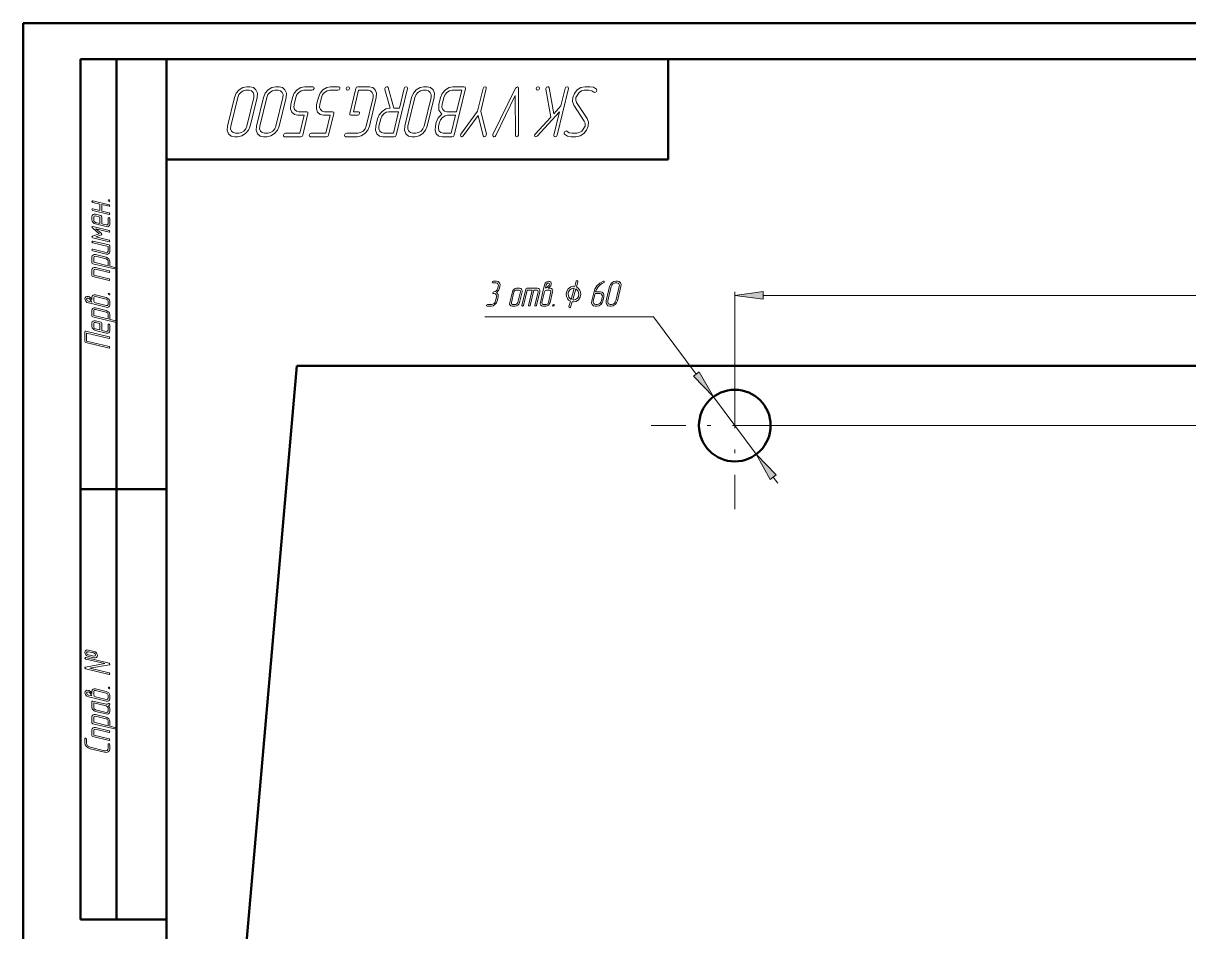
# Model space of a CAD drawing. Extents: x 0 to 420, y 0 to 297.
# Drawn here: x 0 to 162.6, y 170.3 to 297 of the extents above; entities that cross this region are included whole.
import ezdxf

# ---------------------------------------------------------------- set-up
doc = ezdxf.new("R2010")
doc.units = 0
doc.linetypes.add('DASHDOT', pattern=[18.5, 12, -3, 0.5, -3])

msp = doc.modelspace()

# ---------------------------------------------------------------- linework, layer by layer
at = {"color": 7, "lineweight": 50}
for p, q in [((0, 297), (0, 0)), ((420, 297), (0, 297)), ((20, 297), (0, 297)), ((8, 292), (8, 172)), ((8, 292), (20, 292)), ((13, 292), (13, 172)), ((415, 292), (20, 292)), ((20, 292), (20, 5)), ((90, 292), (90, 278)), ((90, 278), (20, 278)), ((30.95, 166.69), (38.17, 249.22)), ((38.17, 249.22), (317.06, 249.22)), ((8, 232), (20, 232)), ((8, 172), (20, 172))]:
    msp.add_line(p, q, dxfattribs=at)
at = {"color": 7, "lineweight": 13}
for p, q in [((99.28, 252.54), (99.28, 259.54)), ((103.25, 259.04), (251.98, 259.04)), ((87.95, 256.04), (64.38, 256.04)), ((87.95, 256.04), (93.91, 248.07)), ((96.29, 244.89), (102.28, 236.88)), ((110.94, 240.89), (338.19, 240.89)), ((104.65, 233.71), (105.27, 232.88))]:
    msp.add_line(p, q, dxfattribs=at)
at = {"color": 7, "linetype": 'DASHDOT', "lineweight": 13}
for p, q in [((99.28, 252.54), (99.28, 229.24)), ((110.94, 240.89), (87.63, 240.89))]:
    msp.add_line(p, q, dxfattribs=at)
at = {"color": 7, "lineweight": 13}
for points in [[(29.47, 286.67), (28.5, 282.67), (28.46, 282.09), (28.64, 281.6), (29.01, 281.27), (29.5, 281.16), (29.95, 281.16), (30.5, 281.29), (31.02, 281.61), (31.42, 282.1), (31.65, 282.67), (32.62, 286.67), (32.66, 287.24), (32.47, 287.72), (32.12, 288.06), (31.63, 288.16), (31.18, 288.16), (30.64, 288.06), (30.11, 287.72), (29.71, 287.24)], [(33.51, 286.67), (32.54, 282.67), (32.51, 282.09), (32.68, 281.6), (33.05, 281.27), (33.54, 281.16), (33.99, 281.16), (34.54, 281.29), (35.06, 281.61), (35.46, 282.1), (35.69, 282.67), (36.66, 286.67), (36.71, 287.24), (36.51, 287.72), (36.16, 288.06), (35.68, 288.16), (35.23, 288.16), (34.68, 288.06), (34.16, 287.72), (33.75, 287.24)], [(37.56, 286.67), (37.33, 285.67), (37.29, 285.09), (37.46, 284.61), (37.82, 284.28), (38.3, 284.17), (39.2, 284.17), (38.61, 281.66), (36.59, 281.66), (36.39, 281.58), (36.29, 281.42), (36.32, 281.24), (36.47, 281.16), (38.72, 281.16), (38.9, 281.23), (38.99, 281.42), (39.72, 284.42), (39.71, 284.61), (39.56, 284.67), (38.43, 284.67), (38.11, 284.74), (37.86, 284.96), (37.75, 285.29), (37.78, 285.67), (38.02, 286.67), (38.17, 287.06), (38.44, 287.37), (38.79, 287.6), (39.15, 287.66), (40.28, 287.66), (40.47, 287.74), (40.57, 287.92), (40.55, 288.09), (40.4, 288.16), (39.27, 288.16), (38.73, 288.06), (38.21, 287.72), (37.8, 287.24)], [(41.17, 286.67), (40.93, 285.67), (40.89, 285.09), (41.06, 284.61), (41.42, 284.28), (41.9, 284.17), (42.81, 284.17), (42.21, 281.66), (40.19, 281.66), (40, 281.58), (39.89, 281.42), (39.92, 281.24), (40.07, 281.16), (42.32, 281.16), (42.5, 281.23), (42.59, 281.42), (43.32, 284.42), (43.31, 284.61), (43.16, 284.67), (42.03, 284.67), (41.71, 284.74), (41.46, 284.96), (41.35, 285.29), (41.38, 285.67), (41.62, 286.67), (41.77, 287.06), (42.04, 287.37), (42.39, 287.6), (42.75, 287.66), (43.88, 287.66), (44.07, 287.74), (44.17, 287.92), (44.15, 288.09), (44, 288.16), (42.87, 288.16), (42.34, 288.06), (41.81, 287.72), (41.41, 287.24)], [(46.41, 287.92), (45.56, 284.42), (45.58, 284.23), (45.72, 284.17), (46.62, 284.17), (46.81, 284.25), (46.9, 284.42), (46.89, 284.6), (46.75, 284.67), (46.08, 284.67), (46.79, 287.66), (48.15, 287.66), (48.47, 287.6), (48.7, 287.37), (48.83, 287.06), (48.8, 286.67), (47.83, 282.67), (47.69, 282.29), (47.41, 281.96), (47.07, 281.75), (46.7, 281.66), (45.13, 281.66), (44.93, 281.58), (44.83, 281.42), (44.86, 281.24), (45.01, 281.16), (46.58, 281.16), (47.13, 281.29), (47.65, 281.61), (48.06, 282.1), (48.29, 282.67), (49.25, 286.67), (49.3, 287.24), (49.11, 287.72), (48.76, 288.06), (48.27, 288.16), (46.69, 288.16), (46.51, 288.1)], [(45.23, 287.66), (45.41, 287.74), (45.51, 287.92), (45.49, 288.09), (45.35, 288.16), (45.15, 288.08), (45.06, 287.92), (45.08, 287.73)], [(51.19, 285.16), (51.13, 285.16), (50.59, 285.05), (50.07, 284.72), (49.66, 284.24), (49.42, 283.67), (49.18, 282.67), (49.14, 282.09), (49.32, 281.6), (49.69, 281.27), (50.17, 281.16), (51.75, 281.16), (51.93, 281.23), (52.03, 281.42), (53.6, 287.92), (53.57, 288.1), (53.43, 288.16), (53.25, 288.1), (53.15, 287.92), (52.48, 285.16), (51.7, 285.16), (50.89, 288.04), (50.84, 288.14), (50.74, 288.16), (50.56, 288.09), (50.45, 287.92), (50.44, 287.78)], [(54.19, 286.67), (53.22, 282.67), (53.19, 282.09), (53.36, 281.6), (53.73, 281.27), (54.22, 281.16), (54.67, 281.16), (55.22, 281.29), (55.74, 281.61), (56.14, 282.1), (56.37, 282.67), (57.34, 286.67), (57.39, 287.24), (57.19, 287.72), (56.84, 288.06), (56.35, 288.16), (55.9, 288.16), (55.36, 288.06), (54.83, 287.72), (54.43, 287.24)], [(61.52, 288.16), (59.95, 288.16), (59.43, 288.05), (58.91, 287.71), (58.47, 287.23), (58.23, 286.67), (57.99, 285.67), (58, 284.88), (58.4, 284.33), (57.9, 283.81), (57.62, 283.17), (57.5, 282.67), (57.46, 282.08), (57.63, 281.6), (58, 281.27), (58.48, 281.16), (59.84, 281.16), (60.02, 281.23), (60.11, 281.42), (61.69, 287.92), (61.68, 288.1)], [(63.83, 284.73), (64.61, 287.92), (64.57, 288.1), (64.43, 288.16), (64.26, 288.1), (64.16, 287.92), (63.38, 284.73), (61.07, 281.54), (61.01, 281.41), (61.03, 281.23), (61.18, 281.16), (61.4, 281.3), (63.46, 284.13), (64.16, 281.3), (64.31, 281.16), (64.51, 281.23), (64.61, 281.41), (64.62, 281.54)], [(65.54, 281.49), (65.52, 281.42), (65.55, 281.24), (65.68, 281.17), (65.83, 281.22), (65.94, 281.36), (68.64, 286.91), (68.66, 281.36), (68.71, 281.22), (68.82, 281.17), (69.01, 281.24), (69.11, 281.42), (69.12, 281.49), (69.1, 287.94), (69.06, 288.11), (68.94, 288.16), (68.67, 287.94)], [(75.02, 285.49), (74.01, 284.38), (73.36, 288.02), (73.3, 288.13), (73.2, 288.16), (73.03, 288.09), (72.91, 287.93), (72.91, 287.88), (72.91, 287.8), (73.6, 283.93), (71.42, 281.56), (71.33, 281.42), (71.38, 281.23), (71.51, 281.16), (71.71, 281.26), (74.82, 284.66), (74.04, 281.42), (74.07, 281.23), (74.21, 281.16), (74.39, 281.23), (74.49, 281.42), (76.06, 287.92), (76.04, 288.1), (75.9, 288.16), (75.71, 288.1), (75.61, 287.92)], [(71.74, 287.66), (71.92, 287.74), (72.02, 287.92), (72, 288.09), (71.86, 288.16), (71.66, 288.08), (71.57, 287.92), (71.59, 287.73)], [(75.51, 281.52), (75.94, 281.25), (76.45, 281.16), (77.11, 281.16), (77.69, 281.29), (78.21, 281.63), (78.61, 282.11), (78.83, 282.67), (78.87, 283.23), (78.69, 283.72), (77.21, 285.95), (77.1, 286.29), (77.12, 286.66), (77.55, 287.36), (77.91, 287.59), (78.27, 287.66), (78.92, 287.66), (79.31, 287.6), (79.63, 287.39), (79.75, 287.35), (79.92, 287.44), (80.03, 287.61), (80.03, 287.72), (79.98, 287.8), (79.56, 288.08), (79.04, 288.16), (78.39, 288.16), (77.81, 288.05), (77.29, 287.7), (76.9, 287.23), (76.67, 286.67), (76.64, 286.11), (76.81, 285.6), (78.28, 283.37), (78.4, 283.05), (78.38, 282.67), (77.95, 281.96), (77.62, 281.75), (77.23, 281.66), (76.57, 281.66), (76.18, 281.74), (75.86, 281.94), (75.74, 281.98), (75.57, 281.9), (75.45, 281.73), (75.46, 281.6)], [(29.92, 286.67), (30.09, 287.07), (30.35, 287.37), (30.7, 287.6), (31.06, 287.66), (31.51, 287.66), (31.84, 287.6), (32.07, 287.37), (32.19, 287.06), (32.17, 286.67), (31.2, 282.67), (31.05, 282.29), (30.78, 281.96), (30.44, 281.75), (30.07, 281.66), (29.62, 281.66), (29.29, 281.75), (29.05, 281.96), (28.93, 282.29), (28.95, 282.67)], [(33.96, 286.67), (34.13, 287.07), (34.4, 287.37), (34.75, 287.6), (35.11, 287.66), (35.56, 287.66), (35.88, 287.6), (36.11, 287.37), (36.24, 287.06), (36.21, 286.67), (35.24, 282.67), (35.1, 282.29), (34.82, 281.96), (34.48, 281.75), (34.11, 281.66), (33.66, 281.66), (33.34, 281.75), (33.1, 281.96), (32.98, 282.29), (33, 282.67)], [(54.64, 286.67), (54.81, 287.07), (55.07, 287.37), (55.42, 287.6), (55.78, 287.66), (56.23, 287.66), (56.56, 287.6), (56.79, 287.37), (56.92, 287.06), (56.89, 286.67), (55.92, 282.67), (55.77, 282.29), (55.5, 281.96), (55.16, 281.75), (54.79, 281.66), (54.34, 281.66), (54.01, 281.75), (53.78, 281.96), (53.66, 282.29), (53.67, 282.67)], [(61.17, 287.66), (60.45, 284.67), (59.11, 284.67), (58.79, 284.74), (58.54, 284.96), (58.42, 285.29), (58.44, 285.67), (58.68, 286.67), (58.85, 287.07), (59.12, 287.37), (59.47, 287.6), (59.83, 287.66)], [(52.36, 284.66), (51.64, 281.66), (50.29, 281.66), (49.97, 281.75), (49.73, 281.96), (49.61, 282.29), (49.63, 282.67), (49.87, 283.67), (50.04, 284.06), (50.31, 284.38), (50.65, 284.59), (51.01, 284.66)], [(60.32, 284.17), (59.72, 281.66), (58.6, 281.66), (58.28, 281.75), (58.04, 281.96), (57.93, 282.29), (57.95, 282.67), (58.07, 283.17), (58.23, 283.56), (58.5, 283.87), (58.85, 284.1), (59.2, 284.17)], [(10.7, 271.78), (10.7, 270.88), (9.71, 271.12), (9.61, 271.11), (9.58, 271.04), (9.62, 270.95), (9.71, 270.9), (11.96, 270.35), (12.05, 270.37), (12.08, 270.43), (12.05, 270.53), (11.96, 270.58), (10.96, 270.82), (10.96, 271.72), (11.96, 271.48), (12.05, 271.49), (12.08, 271.56), (12.05, 271.65), (11.96, 271.7), (9.71, 272.24), (9.61, 272.23), (9.58, 272.16), (9.62, 272.08), (9.71, 272.02)], [(11.83, 272.3), (11.87, 272.2), (11.96, 272.15), (12.05, 272.16), (12.08, 272.24), (12.04, 272.33), (11.96, 272.38), (11.87, 272.37)], [(10.96, 269.02), (10.96, 270.03), (10.92, 270.12), (10.83, 270.17), (10.08, 270.36), (9.89, 270.37), (9.73, 270.31), (9.62, 270.19), (9.58, 270.02), (9.58, 269.57), (9.62, 269.38), (9.73, 269.22), (9.9, 269.08), (10.08, 269.01), (11.58, 268.64), (11.78, 268.63), (11.94, 268.69), (12.05, 268.8), (12.08, 268.97), (12.08, 269.76), (12.04, 269.85), (11.96, 269.9), (11.87, 269.89), (11.83, 269.82), (11.83, 269.03), (11.76, 268.89), (11.58, 268.87)], [(10.7, 269.08), (10.08, 269.23), (9.91, 269.34), (9.83, 269.51), (9.83, 269.96), (9.91, 270.11), (10.08, 270.13), (10.7, 269.98)], [(11.96, 268.1), (9.71, 268.65), (9.61, 268.63), (9.58, 268.57), (9.64, 268.46), (10.6, 267.64), (9.64, 267.3), (9.59, 267.26), (9.58, 267.22), (9.62, 267.13), (9.71, 267.07), (11.96, 266.53), (12.05, 266.54), (12.08, 266.61), (12.05, 266.7), (11.96, 266.75), (10.12, 267.2), (10.9, 267.48), (10.98, 267.56), (10.9, 267.67), (10.12, 268.33), (11.96, 267.88), (12.05, 267.89), (12.08, 267.96), (12.05, 268.05)], [(11.96, 266.08), (9.71, 266.62), (9.61, 266.61), (9.58, 266.54), (9.62, 266.46), (9.71, 266.4), (11.83, 265.88), (11.83, 265.21), (11.76, 265.07), (11.58, 265.05), (9.71, 265.5), (9.61, 265.48), (9.58, 265.41), (9.62, 265.33), (9.71, 265.27), (11.58, 264.82), (11.78, 264.81), (11.94, 264.87), (12.05, 264.98), (12.08, 265.15), (12.08, 265.94), (12.05, 266.03)], [(12.08, 263.13), (12.08, 263.8), (12.05, 263.98), (11.94, 264.16), (11.58, 264.37), (10.08, 264.73), (9.89, 264.74), (9.73, 264.68), (9.62, 264.56), (9.58, 264.41), (9.58, 263.61), (9.61, 263.52), (9.71, 263.47), (12.96, 262.69), (13.05, 262.7), (13.08, 262.77), (13.05, 262.85), (12.96, 262.91)], [(11.84, 263.19), (9.83, 263.67), (9.83, 264.35), (9.91, 264.48), (10.08, 264.51), (11.58, 264.14), (11.76, 264.03), (11.84, 263.86)], [(11.96, 262.48), (10.08, 262.93), (9.89, 262.94), (9.73, 262.88), (9.62, 262.76), (9.58, 262.6), (9.58, 261.81), (9.61, 261.72), (9.71, 261.67), (11.96, 261.13), (12.05, 261.14), (12.08, 261.21), (12.05, 261.3), (11.96, 261.35), (9.83, 261.87), (9.83, 262.54), (9.91, 262.68), (10.08, 262.71), (11.96, 262.25), (12.05, 262.26), (12.08, 262.33), (12.05, 262.43)], [(66.05, 259.46), (66.3, 259.72), (66.44, 260.04), (66.5, 260.29), (66.52, 260.58), (66.44, 260.82), (66.26, 260.99), (66.01, 261.04), (65.56, 261.04), (65.47, 261), (65.42, 260.91), (65.42, 260.83), (65.5, 260.79), (65.95, 260.79), (66.11, 260.75), (66.23, 260.64), (66.29, 260.48), (66.28, 260.29), (66.22, 260.04), (66.14, 259.84), (66, 259.69), (65.83, 259.57), (65.65, 259.54), (65.56, 259.5), (65.5, 259.41), (65.52, 259.33), (65.59, 259.29), (65.7, 259.29), (65.87, 259.25), (65.99, 259.14), (66.04, 258.98), (66.03, 258.79), (65.91, 258.29), (65.83, 258.09), (65.7, 257.94), (65.52, 257.82), (65.34, 257.79), (64.77, 257.79), (64.68, 257.75), (64.63, 257.66), (64.64, 257.58), (64.71, 257.54), (65.28, 257.54), (65.55, 257.59), (65.81, 257.76), (66.01, 258), (66.13, 258.29), (66.25, 258.79), (66.24, 259.18)], [(73.22, 260.04), (73.35, 260.13), (73.47, 260.23), (73.59, 260.39), (73.62, 260.45), (73.65, 260.54), (73.66, 260.75), (73.6, 260.91), (73.48, 261.01), (73.32, 261.04), (72.98, 260.91), (72.83, 260.75), (72.75, 260.54), (72.51, 259.54), (72.15, 258.04), (72.13, 257.85), (72.2, 257.69), (72.31, 257.58), (72.48, 257.54), (72.93, 257.54), (73.11, 257.58), (73.28, 257.69), (73.5, 258.04), (73.86, 259.54), (73.87, 259.73), (73.81, 259.9), (73.69, 260), (73.53, 260.04)], [(72.86, 260.04), (72.98, 260.54), (73.09, 260.72), (73.26, 260.79), (73.4, 260.72), (73.42, 260.54), (73.38, 260.45), (73.33, 260.39), (73.29, 260.36), (73.06, 260.17)], [(76.34, 258.23), (76.13, 257.49), (76.12, 257.44), (76.16, 257.35), (76.25, 257.31), (76.37, 257.41), (76.59, 258.15), (76.67, 258.13), (76.78, 258.13), (77.16, 258.21), (77.48, 258.45), (77.71, 258.81), (77.79, 259.22), (77.74, 259.52), (77.63, 259.82), (77.42, 260.07), (77.19, 260.22), (77.39, 260.96), (77.4, 261), (77.37, 261.1), (77.27, 261.13), (77.16, 261.03), (76.94, 260.31), (76.83, 260.32), (76.78, 260.32), (76.38, 260.23), (76.05, 259.98), (75.83, 259.62), (75.76, 259.22), (75.8, 258.91), (75.92, 258.63), (76.1, 258.4)], [(79.59, 259.4), (79.31, 258.29), (79.29, 258), (79.39, 257.76), (79.56, 257.59), (79.81, 257.54), (80.03, 257.54), (80.3, 257.59), (80.57, 257.76), (80.77, 258), (80.89, 258.29), (81.01, 258.79), (81.03, 259.08), (80.94, 259.32), (80.76, 259.49), (80.52, 259.54), (79.85, 259.54), (79.99, 259.89), (80.21, 260.22), (80.56, 260.57), (80.76, 260.7), (80.97, 260.8), (81.04, 260.85), (81.07, 260.91), (81.06, 261), (80.99, 261.04), (80.95, 261.03), (80.47, 260.76), (80.05, 260.36), (79.76, 259.9)], [(82.91, 258.29), (83.39, 260.29), (83.41, 260.58), (83.33, 260.82), (83.14, 260.99), (82.9, 261.04), (82.67, 261.04), (82.39, 260.98), (82.14, 260.82), (81.93, 260.57), (81.82, 260.29), (81.34, 258.29), (81.31, 258), (81.41, 257.76), (81.58, 257.59), (81.83, 257.54), (82.05, 257.54), (82.33, 257.59), (82.59, 257.76), (82.79, 258)], [(82.68, 258.29), (82.6, 258.09), (82.47, 257.94), (82.29, 257.82), (82.11, 257.79), (81.89, 257.79), (81.73, 257.82), (81.61, 257.94), (81.55, 258.09), (81.56, 258.29), (82.04, 260.29), (82.12, 260.48), (82.26, 260.64), (82.43, 260.75), (82.61, 260.79), (82.84, 260.79), (83, 260.75), (83.12, 260.64), (83.18, 260.48), (83.17, 260.29)], [(9.58, 258.47), (9.49, 258.6), (9.39, 258.72), (9.23, 258.84), (9.17, 258.87), (9.08, 258.9), (8.87, 258.91), (8.71, 258.85), (8.62, 258.73), (8.59, 258.57), (8.71, 258.23), (8.87, 258.08), (9.08, 258), (10.08, 257.76), (11.58, 257.4), (11.77, 257.38), (11.93, 257.45), (12.05, 257.56), (12.08, 257.73), (12.08, 258.18), (12.05, 258.36), (11.93, 258.53), (11.58, 258.75), (10.08, 259.11), (9.89, 259.12), (9.73, 259.06), (9.62, 258.94), (9.58, 258.78)], [(9.58, 258.11), (9.08, 258.23), (8.9, 258.34), (8.83, 258.51), (8.9, 258.65), (9.08, 258.67), (9.17, 258.63), (9.24, 258.58), (9.27, 258.54), (9.45, 258.31)], [(11.58, 258.52), (11.76, 258.41), (11.83, 258.24), (11.83, 257.79), (11.76, 257.65), (11.58, 257.62), (10.08, 257.99), (9.91, 258.09), (9.83, 258.27), (9.83, 258.72), (9.91, 258.86), (10.08, 258.88)], [(11.83, 259.25), (11.87, 259.16), (11.96, 259.11), (12.05, 259.11), (12.08, 259.19), (12.04, 259.29), (11.96, 259.33), (11.87, 259.32)], [(69.22, 258.04), (69.59, 259.54), (69.6, 259.73), (69.54, 259.9), (69.42, 260), (69.26, 260.04), (68.8, 260.04), (68.62, 260), (68.45, 259.89), (68.31, 259.73), (68.24, 259.54), (67.87, 258.04), (67.86, 257.84), (67.92, 257.69), (68.03, 257.57), (68.2, 257.54), (68.65, 257.54), (68.83, 257.57), (69.01, 257.69), (69.14, 257.84)], [(69, 258.04), (68.89, 257.86), (68.71, 257.79), (68.26, 257.79), (68.12, 257.86), (68.1, 258.04), (68.46, 259.54), (68.57, 259.72), (68.74, 259.79), (69.2, 259.79), (69.34, 259.72), (69.36, 259.54)], [(71, 259.79), (70.48, 257.66), (70.49, 257.57), (70.57, 257.54), (70.66, 257.57), (70.71, 257.66), (71.22, 259.79), (71.67, 259.79), (71.81, 259.72), (71.83, 259.54), (71.38, 257.66), (71.4, 257.57), (71.47, 257.54), (71.55, 257.57), (71.6, 257.66), (72.06, 259.54), (72.07, 259.73), (72.01, 259.9), (71.89, 260), (71.73, 260.04), (70.27, 260.04), (70.18, 260.01), (70.13, 259.92), (69.58, 257.66), (69.6, 257.57), (69.67, 257.54), (69.76, 257.57), (69.81, 257.66), (70.32, 259.79)], [(73.27, 258.04), (73.17, 257.86), (72.99, 257.79), (72.54, 257.79), (72.4, 257.86), (72.37, 258.04), (72.74, 259.54), (72.84, 259.72), (73.02, 259.79), (73.47, 259.79), (73.61, 259.72), (73.63, 259.54)], [(76.43, 258.49), (76.12, 258.8), (76.01, 259.22), (76.01, 259.29), (76.03, 259.39), (76.07, 259.54), (76.24, 259.81), (76.48, 259.98), (76.78, 260.04), (76.87, 260.04)], [(77.11, 259.97), (77.42, 259.65), (77.53, 259.22), (77.48, 258.9), (77.31, 258.64), (77.07, 258.46), (76.78, 258.4), (76.66, 258.41)], [(79.78, 259.29), (80.46, 259.29), (80.62, 259.25), (80.74, 259.14), (80.8, 258.98), (80.78, 258.79), (80.66, 258.29), (80.58, 258.09), (80.45, 257.94), (80.28, 257.82), (80.09, 257.79), (79.87, 257.79), (79.71, 257.82), (79.59, 257.94), (79.53, 258.09), (79.54, 258.29)], [(103.25, 259.57), (99.28, 259.04), (103.25, 258.52)], [(12.08, 255.7), (12.08, 256.38), (12.05, 256.56), (11.94, 256.73), (11.58, 256.95), (10.08, 257.31), (9.89, 257.32), (9.73, 257.26), (9.62, 257.14), (9.58, 256.98), (9.58, 256.19), (9.61, 256.1), (9.71, 256.05), (12.96, 255.26), (13.05, 255.28), (13.08, 255.35), (13.05, 255.43), (12.96, 255.49)], [(11.84, 255.76), (9.83, 256.25), (9.83, 256.92), (9.91, 257.06), (10.08, 257.08), (11.58, 256.72), (11.76, 256.61), (11.84, 256.44)], [(74, 257.79), (73.91, 257.75), (73.86, 257.66), (73.87, 257.58), (73.94, 257.54), (74.04, 257.58), (74.08, 257.66), (74.07, 257.76)], [(10.96, 254.17), (10.96, 255.18), (10.92, 255.27), (10.83, 255.32), (10.08, 255.51), (9.89, 255.52), (9.73, 255.46), (9.62, 255.34), (9.58, 255.18), (9.58, 254.73), (9.62, 254.54), (9.73, 254.37), (9.9, 254.23), (10.08, 254.16), (11.58, 253.8), (11.78, 253.78), (11.94, 253.84), (12.05, 253.96), (12.08, 254.12), (12.08, 254.91), (12.04, 255.01), (11.96, 255.05), (11.87, 255.04), (11.83, 254.97), (11.83, 254.18), (11.76, 254.04), (11.58, 254.02)], [(11.96, 253.26), (8.71, 254.04), (8.62, 254.04), (8.58, 253.96), (8.58, 252.61), (8.62, 252.52), (8.71, 252.47), (11.96, 251.68), (12.05, 251.7), (12.08, 251.76), (12.05, 251.86), (11.96, 251.91), (8.83, 252.66), (8.83, 253.79), (11.96, 253.03), (12.05, 253.05), (12.08, 253.12), (12.05, 253.21)], [(10.7, 254.23), (10.08, 254.39), (9.91, 254.49), (9.83, 254.67), (9.83, 255.12), (9.91, 255.26), (10.08, 255.28), (10.7, 255.13)], [(93.5, 247.76), (96.29, 244.89), (94.33, 248.38)], [(105.07, 234.02), (102.28, 236.88), (104.23, 233.39)], [(11.96, 207.77), (8.71, 208.55), (8.62, 208.53), (8.58, 208.47), (8.62, 208.38), (8.71, 208.33), (11.39, 207.68), (8.66, 207.2), (8.6, 207.17), (8.58, 207.12), (8.62, 207.03), (8.71, 206.98), (11.96, 206.19), (12.05, 206.2), (12.08, 206.27), (12.05, 206.37), (11.96, 206.42), (9.28, 207.07), (12.01, 207.54), (12.07, 207.57), (12.08, 207.62), (12.05, 207.71)], [(9.83, 209.4), (9.08, 209.58), (8.87, 209.59), (8.71, 209.53), (8.62, 209.41), (8.59, 209.25), (8.71, 208.92), (8.87, 208.77), (9.08, 208.68), (9.83, 208.5), (10.04, 208.48), (10.21, 208.55), (10.3, 208.67), (10.33, 208.83), (10.21, 209.17), (10.04, 209.31)], [(9.83, 209.18), (10.02, 209.06), (10.08, 208.89), (10.02, 208.75), (9.83, 208.73), (9.08, 208.91), (8.9, 209.02), (8.83, 209.19), (8.9, 209.34), (9.08, 209.35)], [(9.58, 203.53), (9.49, 203.66), (9.39, 203.79), (9.23, 203.91), (9.17, 203.93), (9.08, 203.96), (8.87, 203.98), (8.71, 203.91), (8.62, 203.79), (8.59, 203.63), (8.71, 203.29), (8.87, 203.15), (9.08, 203.06), (10.08, 202.82), (11.58, 202.46), (11.77, 202.45), (11.93, 202.51), (12.05, 202.63), (12.08, 202.79), (12.08, 203.24), (12.05, 203.42), (11.93, 203.6), (11.58, 203.81), (10.08, 204.17), (9.89, 204.18), (9.73, 204.12), (9.62, 204), (9.58, 203.84)], [(9.58, 203.17), (9.08, 203.29), (8.9, 203.4), (8.83, 203.57), (8.9, 203.72), (9.08, 203.74), (9.17, 203.69), (9.24, 203.64), (9.27, 203.61), (9.45, 203.37)], [(11.58, 203.58), (11.76, 203.48), (11.83, 203.3), (11.83, 202.85), (11.76, 202.71), (11.58, 202.69), (10.08, 203.05), (9.91, 203.16), (9.83, 203.34), (9.83, 203.78), (9.91, 203.93), (10.08, 203.95)], [(11.83, 204.31), (11.87, 204.22), (11.96, 204.17), (12.05, 204.18), (12.08, 204.25), (12.04, 204.35), (11.96, 204.39), (11.87, 204.39)], [(11.84, 202.1), (11.74, 202.01), (11.58, 202.01), (9.71, 202.46), (9.61, 202.46), (9.58, 202.38), (9.58, 201.59), (9.62, 201.4), (9.73, 201.24), (9.9, 201.1), (10.08, 201.02), (11.58, 200.66), (11.78, 200.65), (11.94, 200.71), (12.05, 200.82), (12.08, 200.99), (12.08, 201.44), (12.04, 201.63), (11.91, 201.82), (12.01, 201.88), (12.08, 201.97), (12.09, 202.01), (12.05, 202.1), (11.96, 202.15)], [(11.58, 201.78), (11.76, 201.68), (11.83, 201.5), (11.83, 201.05), (11.76, 200.91), (11.58, 200.89), (10.08, 201.25), (9.91, 201.36), (9.83, 201.53), (9.83, 202.21)], [(12.08, 198.97), (12.08, 199.64), (12.05, 199.82), (11.94, 200), (11.58, 200.21), (10.08, 200.57), (9.89, 200.58), (9.73, 200.52), (9.62, 200.4), (9.58, 200.25), (9.58, 199.45), (9.61, 199.36), (9.71, 199.31), (12.96, 198.53), (13.05, 198.54), (13.08, 198.61), (13.05, 198.69), (12.96, 198.75)], [(11.84, 199.03), (9.83, 199.51), (9.83, 200.19), (9.91, 200.32), (10.08, 200.35), (11.58, 199.98), (11.76, 199.87), (11.84, 199.7)], [(11.96, 198.32), (10.08, 198.77), (9.89, 198.78), (9.73, 198.72), (9.62, 198.6), (9.58, 198.44), (9.58, 197.65), (9.61, 197.56), (9.71, 197.51), (11.96, 196.97), (12.05, 196.98), (12.08, 197.05), (12.05, 197.14), (11.96, 197.19), (9.83, 197.71), (9.83, 198.38), (9.91, 198.52), (10.08, 198.55), (11.96, 198.09), (12.05, 198.1), (12.08, 198.17), (12.05, 198.27)], [(12.08, 196.37), (12.04, 196.47), (11.96, 196.52), (11.87, 196.51), (11.83, 196.43), (11.83, 195.88), (11.79, 195.71), (11.68, 195.59), (11.52, 195.53), (11.33, 195.54), (9.33, 196.03), (9.14, 196.11), (8.98, 196.24), (8.87, 196.41), (8.83, 196.6), (8.83, 197.16), (8.79, 197.25), (8.71, 197.3), (8.62, 197.29), (8.58, 197.22), (8.58, 196.66), (8.64, 196.38), (8.81, 196.12), (9.05, 195.92), (9.33, 195.8), (11.33, 195.32), (11.62, 195.29), (11.86, 195.39), (12.03, 195.57), (12.08, 195.82)]]:
    msp.add_lwpolyline(points, close=True, dxfattribs=at)
at = {"color": 7, "lineweight": 50}
msp.add_circle((99.28, 240.89), 5, dxfattribs=at)
at = {"color": 7, "lineweight": 13}
for points in [[(103.25, 259.57), (99.28, 259.04), (103.25, 259.57), (103.25, 258.52)], [(93.5, 247.76), (96.29, 244.89), (93.5, 247.76), (94.33, 248.38)], [(105.07, 234.02), (102.28, 236.88), (105.07, 234.02), (104.23, 233.39)]]:
    msp.add_solid(points, dxfattribs=at)

doc.saveas('drawing.dxf')
